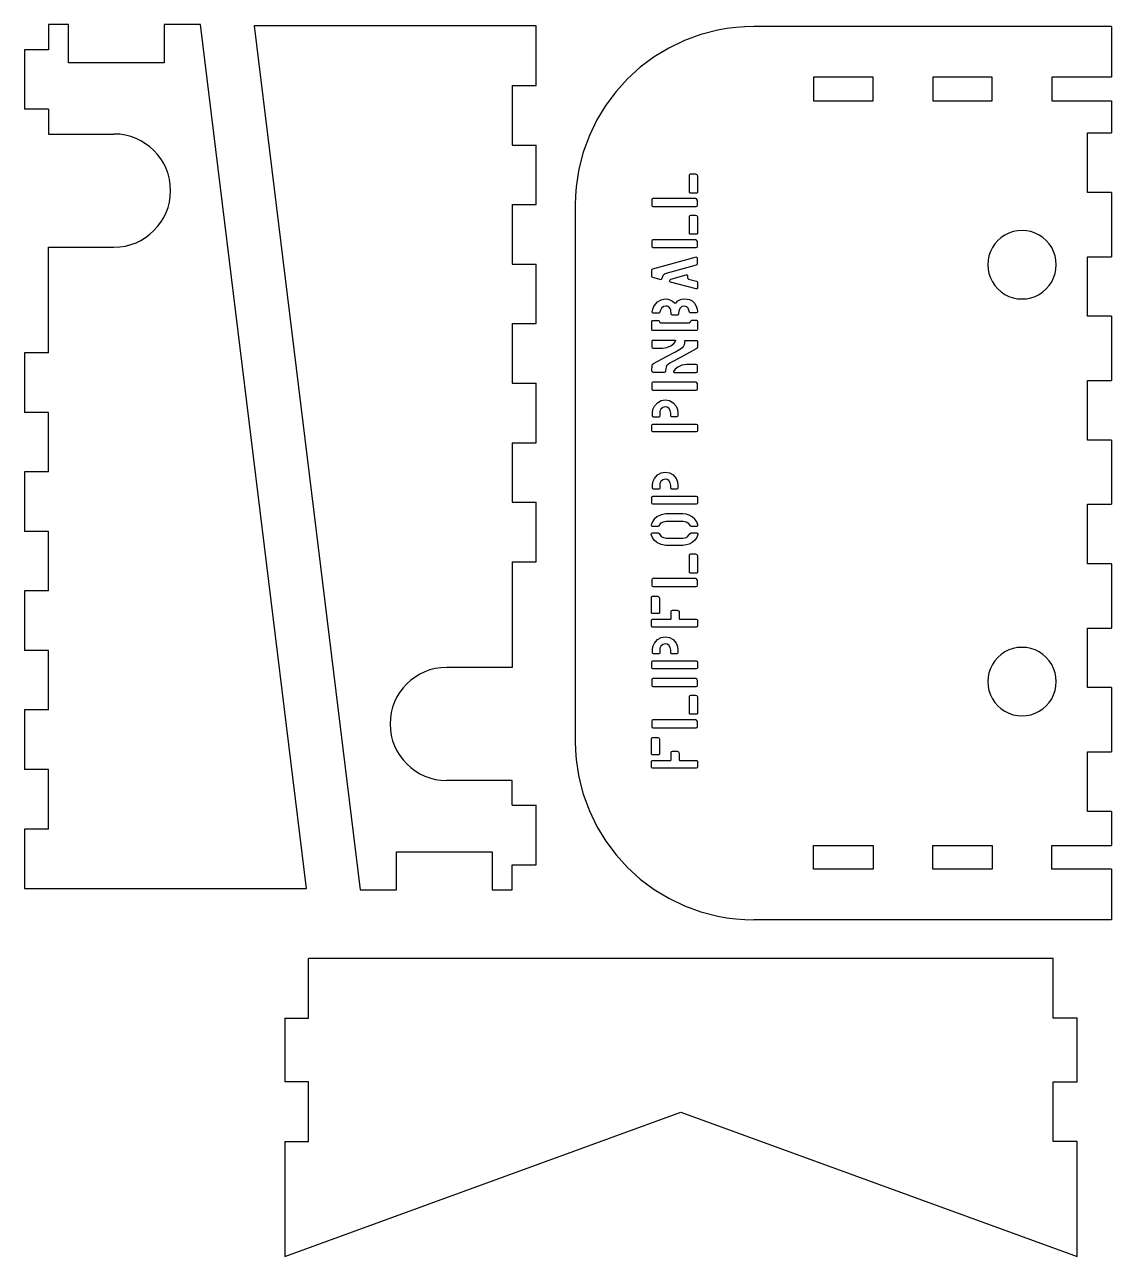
# Model space of a CAD drawing. Extents: x -518 to 513, y -233 to 298.
# Drawn here: x -517.9 to -153, y -233 to 180.6 of the extents above; entities that cross this region are included whole.
import ezdxf

# ---------------------------------------------------------------- set-up
doc = ezdxf.new("R2010")
doc.units = 0

msp = doc.modelspace()

# ---------------------------------------------------------------- linework, layer by layer
at = {"layer": 'Clone2D'}
for p, q in [((-440.824382, 180.175228), (-405.200927, -109.947175)), ((-346.180397, 180.175228), (-440.824382, 180.175228)), ((-346.180397, 160.175135), (-346.180397, 180.175228)), ((-354.181387, 160.175135), (-354.181387, 140.193298)), ((-354.181387, 160.175135), (-346.180397, 160.175135)), ((-354.181387, 140.193298), (-346.180397, 140.193298)), ((-346.180397, 120.193204), (-346.180397, 140.193298)), ((-354.181387, 120.193204), (-354.181387, 100.211367)), ((-354.181387, 120.193204), (-346.180397, 120.193204)), ((-354.181387, 100.211367), (-346.180397, 100.211367)), ((-346.180397, 80.211802), (-346.180397, 100.211367)), ((-354.181387, 80.211802), (-354.181387, 60.229965)), ((-354.181387, 80.211802), (-346.180397, 80.211802)), ((-354.181387, 60.229965), (-346.180397, 60.229965)), ((-346.180397, 40.230136), (-346.180397, 60.229965)), ((-354.181387, 40.230136), (-354.181387, 20.248828)), ((-354.181387, 40.230136), (-346.180397, 40.230136)), ((-354.181387, 20.248828), (-346.180397, 20.248828)), ((-346.180397, 0.248999), (-346.180397, 20.248828)), ((-354.181387, 0.248999), (-354.181387, -35.218352)), ((-354.181387, 0.248999), (-346.180397, 0.248999)), ((-383.575455, -36.711039), (-385.236135, -37.511201)), ((-381.830006, -36.072018), (-383.575455, -36.711039)), ((-380.009336, -35.603685), (-381.830006, -36.072018)), ((-378.122994, -35.31559), (-380.009336, -35.603685)), ((-376.180526, -35.217282), (-378.122994, -35.31559)), ((-354.181387, -35.218352), (-376.181464, -35.218352)), ((-389.614089, -40.783038), (-390.840218, -42.132272)), ((-388.265, -39.556749), (-389.614089, -40.783038)), ((-386.802499, -38.462954), (-388.265, -39.556749)), ((-385.236135, -37.511201), (-386.802499, -38.462954)), ((-392.885409, -45.161378), (-393.685375, -46.822153)), ((-391.933841, -43.594902), (-392.885409, -45.161378)), ((-390.840218, -42.132272), (-391.933841, -43.594902)), ((-394.324191, -48.567677), (-394.792309, -50.388402)), ((-393.685375, -46.822153), (-394.324191, -48.567677)), ((-395.080181, -52.274778), (-395.17826, -54.217258)), ((-394.792309, -50.388402), (-395.080181, -52.274778)), ((-395.17826, -54.217258), (-395.080181, -56.159737)), ((-395.080181, -56.159737), (-394.792309, -58.046113)), ((-394.792309, -58.046113), (-394.324191, -59.866838)), ((-394.324191, -59.866838), (-393.685375, -61.612362)), ((-393.685375, -61.612362), (-392.885409, -63.273137)), ((-392.885409, -63.273137), (-391.933841, -64.839614)), ((-391.933841, -64.839614), (-390.840218, -66.302243)), ((-390.840218, -66.302243), (-389.614089, -67.651477)), ((-389.614089, -67.651477), (-388.265, -68.877766)), ((-388.265, -68.877766), (-386.802499, -69.971561)), ((-386.802499, -69.971561), (-385.236135, -70.923314)), ((-385.236135, -70.923314), (-383.575455, -71.723476)), ((-383.575455, -71.723476), (-381.830006, -72.362497)), ((-381.830006, -72.362497), (-380.009336, -72.83083)), ((-380.009336, -72.83083), (-378.122994, -73.118925)), ((-378.122994, -73.118925), (-376.180526, -73.217234)), ((-354.181387, -73.217763), (-376.181464, -73.217763)), ((-354.181387, -81.530961), (-354.181387, -73.217763)), ((-354.181387, -81.530961), (-346.180397, -81.530961)), ((-346.180397, -101.53079), (-346.180397, -81.530961)), ((-393.032755, -109.947175), (-393.032755, -97.130774)), ((-393.032755, -97.130774), (-360.891212, -97.130774)), ((-360.891212, -97.130774), (-360.891212, -109.947175)), ((-354.181387, -109.947175), (-354.181387, -101.53079)), ((-354.181387, -101.53079), (-346.180397, -101.53079)), ((-405.200927, -109.947175), (-393.032755, -109.947175)), ((-360.891212, -109.947175), (-354.181387, -109.947175))]:
    msp.add_line(p, q, dxfattribs=at)
at = {"layer": 'Shape2DView004'}
for p, q in [((-285.091734, 178.781162), (-290.841798, 177.30267)), ((-282.137053, 179.308813), (-285.091734, 178.781162)), ((-279.1343, 179.690375), (-282.137053, 179.308813)), ((-276.087244, 179.922076), (-279.1343, 179.690375)), ((-272.999656, 180.000148), (-276.087244, 179.922076)), ((-152.999882, 180.000074), (-272.999385, 180.000074)), ((-152.999882, 180.000074), (-152.999882, 163.000088)), ((-296.354334, 175.285056), (-301.599183, 172.758481)), ((-290.841798, 177.30267), (-296.354334, 175.285056)), ((-306.546184, 169.753103), (-311.16518, 166.299082)), ((-301.599183, 172.758481), (-306.546184, 169.753103)), ((-311.16518, 166.299082), (-315.426009, 162.426576)), ((-315.426009, 162.426576), (-319.298515, 158.165747)), ((-252.999556, 163.000088), (-252.999556, 155.000156)), ((-232.999727, 163.000088), (-252.999556, 163.000088)), ((-232.999727, 155.000156), (-232.999727, 163.000088)), ((-212.999634, 163.000088), (-212.999634, 155.000156)), ((-192.999805, 163.000088), (-212.999634, 163.000088)), ((-192.999805, 155.000156), (-192.999805, 163.000088)), ((-172.999711, 163.000088), (-172.999711, 155.000156)), ((-152.999882, 163.000088), (-172.999711, 163.000088)), ((-319.298515, 158.165747), (-322.752536, 153.546751)), ((-322.752536, 153.546751), (-325.757914, 148.59975)), ((-252.999556, 155.000156), (-232.999727, 155.000156)), ((-212.999634, 155.000156), (-192.999805, 155.000156)), ((-172.999711, 155.000156), (-152.999882, 155.000156)), ((-152.999882, 155.000156), (-152.999882, 144.269199)), ((-325.757914, 148.59975), (-328.284489, 143.354901)), ((-328.284489, 143.354901), (-330.302103, 137.842365)), ((-160.999814, 124.269105), (-160.999814, 144.269199)), ((-160.999814, 144.269199), (-152.999882, 144.269199)), ((-330.302103, 137.842365), (-331.780595, 132.0923)), ((-332.308246, 129.13762), (-332.689808, 126.134867)), ((-331.780595, 132.0923), (-332.308246, 129.13762)), ((-294.615816, 124.223332), (-294.615816, 130.121152)), ((-294.614629, 130.12121), (-294.507129, 130.382085)), ((-294.507129, 130.382085), (-294.246629, 130.48921)), ((-294.2454, 130.489187), (-292.586465, 130.489187)), ((-292.586631, 130.48921), (-292.167882, 130.31496)), ((-292.167882, 130.31496), (-291.993632, 129.896211)), ((-291.993799, 129.896256), (-291.993799, 124.223332)), ((-332.689808, 126.134867), (-332.921509, 123.087811)), ((-294.471629, 124.059218), (-294.614629, 124.223218)), ((-291.993632, 124.223218), (-292.136632, 124.059218)), ((-152.999882, 124.269105), (-160.999814, 124.269105)), ((-152.999882, 124.269105), (-152.999882, 102.699241)), ((-332.921509, 123.087811), (-332.99958, 120.000223)), ((-332.998872, 120.000323), (-332.998872, -59.999196)), ((-307.352842, 121.806102), (-307.352842, 119.922271)), ((-307.239113, 122.076095), (-307.352613, 121.806221)), ((-306.984613, 122.19522), (-307.239113, 122.076095)), ((-292.567944, 122.195304), (-306.985072, 122.195304)), ((-292.136674, 124.059291), (-294.472942, 124.059291)), ((-292.246632, 122.09722), (-292.566631, 122.19522)), ((-291.993632, 121.601221), (-292.246632, 122.09722)), ((-291.993799, 119.922271), (-291.993799, 121.601315)), ((-307.352613, 119.922223), (-307.238738, 119.661973)), ((-307.238738, 119.661973), (-306.984613, 119.553223)), ((-306.985072, 119.553178), (-292.361569, 119.553178)), ((-294.615816, 110.399135), (-294.615816, 116.297219)), ((-294.614629, 116.297228), (-294.507129, 116.558102)), ((-294.507129, 116.558102), (-294.246629, 116.665227)), ((-294.2454, 116.665254), (-292.586465, 116.665254)), ((-292.586631, 116.665227), (-292.167882, 116.490977)), ((-292.361632, 119.553223), (-292.100757, 119.661223)), ((-292.167882, 116.490977), (-291.993632, 116.072228)), ((-292.100757, 119.661223), (-291.993632, 119.922223)), ((-291.993799, 116.072324), (-291.993799, 110.399135)), ((-307.352842, 107.982169), (-307.352842, 106.098338)), ((-307.239113, 108.252113), (-307.352613, 107.982238)), ((-306.984613, 108.371238), (-307.239113, 108.252113)), ((-292.567944, 108.371106), (-306.985072, 108.371106)), ((-294.471629, 110.235235), (-294.614629, 110.399235)), ((-292.136674, 110.235358), (-294.472942, 110.235358)), ((-292.246632, 108.273238), (-292.566631, 108.371238)), ((-291.993632, 107.777238), (-292.246632, 108.273238)), ((-291.993632, 110.399235), (-292.136632, 110.235235)), ((-291.993799, 106.098338), (-291.993799, 107.777118)), ((-191.149275, 108.114508), (-192.132717, 106.988901)), ((-190.018398, 109.110303), (-191.149275, 108.114508)), ((-188.749762, 109.959528), (-190.018398, 109.110303)), ((-187.379994, 110.633587), (-188.749762, 109.959528)), ((-185.952172, 111.115057), (-187.379994, 110.633587)), ((-184.485646, 111.40394), (-185.952172, 111.115057)), ((-182.999769, 111.500234), (-184.485646, 111.40394)), ((-181.513893, 111.40394), (-182.999769, 111.500234)), ((-180.047367, 111.115057), (-181.513893, 111.40394)), ((-178.619545, 110.633587), (-180.047367, 111.115057)), ((-177.249777, 109.959528), (-178.619545, 110.633587)), ((-175.98114, 109.110303), (-177.249777, 109.959528)), ((-174.850263, 108.114508), (-175.98114, 109.110303)), ((-173.866821, 106.988901), (-174.850263, 108.114508)), ((-307.352613, 106.098241), (-307.238738, 105.837991)), ((-307.238738, 105.837991), (-306.984613, 105.729241)), ((-306.985072, 105.729245), (-292.361569, 105.729245)), ((-292.361632, 105.729241), (-292.100757, 105.837241)), ((-292.100757, 105.837241), (-291.993632, 106.098241)), ((-193.618594, 104.415287), (-194.101677, 103.000797)), ((-192.959049, 105.750241), (-193.618594, 104.415287)), ((-192.132717, 106.988901), (-192.959049, 105.750241)), ((-173.04049, 105.750241), (-173.866821, 106.988901)), ((-172.380945, 104.415287), (-173.04049, 105.750241)), ((-171.897861, 103.000797), (-172.380945, 104.415287)), ((-292.464757, 102.511122), (-307.10678, 98.558252)), ((-302.86816, 97.001446), (-292.258382, 99.930115)), ((-292.138007, 102.45237), (-292.464632, 102.511245)), ((-292.259632, 99.930148), (-292.065132, 100.058148)), ((-291.993632, 102.163245), (-292.138007, 102.45237)), ((-292.065132, 100.058148), (-291.993632, 100.278248)), ((-291.993799, 100.278306), (-291.993799, 102.163195)), ((-194.398623, 101.523532), (-194.499755, 100.000248)), ((-194.499755, 100.000248), (-194.398623, 98.476965)), ((-194.101677, 103.000797), (-194.398623, 101.523532)), ((-171.600916, 101.523532), (-171.897861, 103.000797)), ((-171.499784, 100.000248), (-171.600916, 101.523532)), ((-171.600916, 98.476965), (-171.499784, 100.000248)), ((-171.499784, 100.000248), (-171.499784, 100.000248)), ((-160.999814, 82.699412), (-160.999814, 102.699241)), ((-160.999814, 102.699241), (-152.999882, 102.699241)), ((-307.374009, 98.210061), (-307.374009, 96.141551)), ((-307.301738, 98.430013), (-307.373613, 98.210151)), ((-307.373613, 96.141453), (-307.302488, 95.904353)), ((-307.302488, 95.904353), (-307.107613, 95.772853)), ((-307.107613, 98.55815), (-307.301738, 98.430013)), ((-307.10678, 95.772722), (-304.323367, 95.076869)), ((-304.062617, 95.101642), (-303.892617, 95.281454)), ((-303.892096, 95.281392), (-303.381451, 96.550861)), ((-303.380618, 96.550853), (-303.171493, 96.83634)), ((-303.171493, 96.83634), (-302.868618, 97.001452)), ((-301.126621, 94.974154), (-300.881621, 95.199454)), ((-300.881142, 95.199371), (-295.822315, 96.632882)), ((-295.822627, 96.632852), (-295.537628, 96.609853)), ((-295.537628, 96.609853), (-295.352628, 96.284853)), ((-295.351357, 96.284955), (-295.332836, 95.670064)), ((-295.331628, 95.670154), (-295.234503, 95.374279)), ((-295.234503, 95.374279), (-294.983628, 95.199454)), ((-294.983587, 95.199371), (-292.258382, 94.462243)), ((-194.398623, 98.476965), (-194.101677, 96.999699)), ((-194.101677, 96.999699), (-193.618594, 95.58521)), ((-193.618594, 95.58521), (-192.959049, 94.250255)), ((-173.04049, 94.250255), (-172.380945, 95.58521)), ((-172.380945, 95.58521), (-171.897861, 96.999699)), ((-171.897861, 96.999699), (-171.600916, 98.476965)), ((-304.322617, 95.076854), (-304.062617, 95.101642)), ((-301.251558, 94.666765), (-301.127204, 94.974211)), ((-301.227371, 94.36798), (-301.250621, 94.666855)), ((-301.004621, 94.175456), (-301.227371, 94.36798)), ((-292.464757, 91.8815), (-301.005496, 94.175435)), ((-292.138007, 91.940221), (-292.464632, 91.881459)), ((-292.259632, 94.462155), (-292.065132, 94.334018)), ((-291.993632, 92.229458), (-292.138007, 91.940221)), ((-292.065132, 94.334018), (-291.993632, 94.114156)), ((-291.993799, 94.114051), (-291.993799, 92.229427)), ((-192.959049, 94.250255), (-192.132717, 93.011595)), ((-192.132717, 93.011595), (-191.149275, 91.885988)), ((-191.149275, 91.885988), (-190.018398, 90.890193)), ((-175.98114, 90.890193), (-174.850263, 91.885988)), ((-174.850263, 91.885988), (-173.866821, 93.011595)), ((-173.866821, 93.011595), (-173.04049, 94.250255)), ((-306.116599, 86.78719), (-305.448615, 87.488764)), ((-305.448615, 87.488764), (-304.211492, 88.252601)), ((-304.211492, 88.252601), (-302.790618, 88.538163)), ((-302.790618, 88.538163), (-301.981369, 88.465338)), ((-301.981369, 88.465338), (-301.20662, 88.240863)), ((-301.20662, 88.240863), (-300.396746, 87.799276)), ((-300.396746, 87.799276), (-299.722623, 87.206864)), ((-299.722623, 87.206864), (-299.419248, 87.079464)), ((-299.419248, 87.079464), (-299.128623, 87.227464)), ((-299.128623, 87.227464), (-298.541624, 87.822664)), ((-298.541624, 87.822664), (-297.914, 88.197513)), ((-297.914, 88.197513), (-297.210625, 88.432563)), ((-297.210625, 88.432563), (-296.220627, 88.538163)), ((-296.220627, 88.538163), (-294.682629, 88.300863)), ((-294.682629, 88.300863), (-293.74913, 87.820214)), ((-293.74913, 87.820214), (-292.998631, 87.087864)), ((-292.998631, 87.087864), (-292.440757, 86.111191)), ((-190.018398, 90.890193), (-188.749762, 90.040969)), ((-188.749762, 90.040969), (-187.379994, 89.36691)), ((-187.379994, 89.36691), (-185.952172, 88.885439)), ((-185.952172, 88.885439), (-184.485646, 88.596557)), ((-184.485646, 88.596557), (-182.999769, 88.500263)), ((-182.999769, 88.500263), (-181.513893, 88.596557)), ((-181.513893, 88.596557), (-180.047367, 88.885439)), ((-180.047367, 88.885439), (-178.619545, 89.36691)), ((-178.619545, 89.36691), (-177.249777, 90.040969)), ((-177.249777, 90.040969), (-175.98114, 90.890193)), ((-307.168613, 84.114868), (-306.996191, 85.069229)), ((-307.076488, 83.825794), (-307.168613, 84.114868)), ((-306.800614, 83.704869), (-307.076488, 83.825794)), ((-306.996191, 85.069229), (-306.638989, 85.970341)), ((-304.998053, 83.704827), (-306.799863, 83.704827)), ((-306.638989, 85.970341), (-306.116599, 86.78719)), ((-304.759741, 83.789931), (-304.998616, 83.704869)), ((-304.629616, 84.012168), (-304.759741, 83.789931)), ((-304.441866, 84.72628), (-304.629616, 84.012168)), ((-304.084617, 85.391866), (-304.441866, 84.72628)), ((-303.412618, 85.954566), (-304.084617, 85.391866)), ((-302.626619, 86.121466), (-303.412618, 85.954566)), ((-302.077494, 86.055203), (-302.626619, 86.121466)), ((-301.58162, 85.827166), (-302.077494, 86.055203)), ((-301.117621, 85.288267), (-301.58162, 85.827166)), ((-300.915621, 84.768167), (-301.117621, 85.288267)), ((-300.766621, 83.479469), (-300.915621, 84.768167)), ((-300.659496, 83.218557), (-300.766621, 83.479469)), ((-300.398621, 83.110869), (-300.659496, 83.218557)), ((-298.719499, 83.110838), (-300.399601, 83.110838)), ((-298.458124, 83.218594), (-298.718624, 83.110869)), ((-298.350624, 83.479469), (-298.458124, 83.218594)), ((-298.243874, 84.382643), (-298.350624, 83.479469)), ((-297.922625, 85.245467), (-298.243874, 84.382643)), ((-297.267625, 85.913966), (-297.922625, 85.245467)), ((-296.404627, 86.121466), (-297.267625, 85.913966)), ((-295.560628, 85.907966), (-296.404627, 86.121466)), ((-295.082628, 85.404566), (-295.560628, 85.907966)), ((-294.643629, 84.094168), (-295.082628, 85.404566)), ((-294.512379, 83.888831), (-294.643629, 84.094168)), ((-294.274629, 83.807469), (-294.512379, 83.888831)), ((-292.369507, 83.807485), (-294.274504, 83.807485)), ((-292.440757, 86.111191), (-292.114632, 85.036567)), ((-292.093882, 83.928131), (-292.370632, 83.807469)), ((-292.114632, 85.036567), (-292.001632, 84.216868)), ((-292.001632, 84.216868), (-292.093882, 83.928131)), ((-307.353613, 80.899472), (-307.246363, 81.170209)), ((-307.352842, 78.236955), (-307.352842, 80.899454)), ((-307.246363, 81.170209), (-306.984613, 81.288172)), ((-306.985072, 81.288126), (-305.101241, 81.288126)), ((-305.100616, 81.288172), (-304.868866, 81.202584)), ((-304.868866, 81.202584), (-304.731616, 80.980872)), ((-304.730824, 80.980945), (-304.712304, 80.817433)), ((-304.711616, 80.817472), (-304.581616, 80.595085)), ((-304.581616, 80.595085), (-304.343616, 80.510173)), ((-304.344533, 80.510252), (-294.745462, 80.510252)), ((-294.746629, 80.510173), (-294.418629, 80.735472)), ((-294.417379, 80.735412), (-294.21365, 81.144987)), ((-294.213629, 81.144872), (-293.88663, 81.370172)), ((-293.885567, 81.370147), (-292.350986, 81.370147)), ((-292.350632, 81.370172), (-292.088882, 81.262472)), ((-292.088882, 81.262472), (-291.981632, 81.001472)), ((-291.98057, 81.001583), (-291.98057, 78.236955)), ((-152.999882, 82.699412), (-160.999814, 82.699412)), ((-152.999882, 82.699412), (-152.999882, 61.129283)), ((-307.245613, 77.975914), (-307.353613, 78.236876)), ((-307.235113, 74.49613), (-307.352613, 74.234881)), ((-306.984613, 77.868176), (-307.245613, 77.975914)), ((-306.964613, 74.60348), (-307.235113, 74.49613)), ((-292.350986, 77.868126), (-306.985072, 77.868126)), ((-299.510602, 74.603436), (-306.963905, 74.603436)), ((-299.468269, 74.603436), (-299.510602, 74.603436)), ((-299.299748, 74.506418), (-299.468623, 74.60348)), ((-299.284623, 74.316881), (-299.299748, 74.506418)), ((-296.252627, 74.296181), (-296.167377, 74.511968)), ((-296.167377, 74.511968), (-295.945627, 74.60348)), ((-295.946669, 74.603436), (-292.300715, 74.603436)), ((-292.088882, 77.975876), (-292.350632, 77.868176)), ((-292.300632, 74.60348), (-292.085632, 74.511293)), ((-291.981632, 78.236876), (-292.088882, 77.975876)), ((-292.085632, 74.511293), (-291.993632, 74.296181)), ((-307.352842, 74.234872), (-307.352842, 72.330139)), ((-307.352613, 72.330183), (-307.235113, 72.068921)), ((-307.235113, 72.068921), (-306.964613, 71.961484)), ((-306.963905, 71.961575), (-303.685722, 71.961575)), ((-303.686617, 71.961484), (-302.233619, 72.149983)), ((-302.414619, 69.167787), (-299.383623, 70.792985)), ((-302.233619, 72.149983), (-300.885621, 72.712283)), ((-300.885621, 72.712283), (-299.971122, 73.407969)), ((-299.971122, 73.407969), (-299.284623, 74.316881)), ((-299.383623, 70.792985), (-297.686625, 71.715484)), ((-297.686625, 71.715484), (-296.661626, 72.575283)), ((-292.402632, 71.736184), (-296.692626, 69.428487)), ((-296.661626, 72.575283), (-296.345627, 73.171582)), ((-296.345627, 73.171582), (-296.252627, 73.804881)), ((-296.253585, 73.804925), (-296.253585, 74.296256)), ((-292.105132, 72.014296), (-292.402632, 71.736184)), ((-291.993632, 72.412183), (-292.105132, 72.014296)), ((-291.993799, 74.296256), (-291.993799, 72.41216)), ((-307.291988, 64.363545), (-307.167634, 66.206895)), ((-307.168613, 66.206891), (-307.036488, 66.58284)), ((-307.036488, 66.58284), (-306.738614, 66.86219)), ((-306.738614, 66.86219), (-302.414619, 69.167787)), ((-301.86787, 66.543678), (-302.320619, 66.036091)), ((-301.29062, 66.94349), (-301.86787, 66.543678)), ((-300.499621, 67.377689), (-301.29062, 66.94349)), ((-299.622623, 67.851789), (-300.499621, 67.377689)), ((-296.692626, 69.428487), (-299.622623, 67.851789)), ((-297.185876, 66.260791), (-298.588624, 65.632292)), ((-295.658628, 66.472891), (-297.185876, 66.260791)), ((-292.361569, 66.472801), (-295.658273, 66.472801)), ((-292.100757, 66.365153), (-292.361632, 66.472891)), ((-291.993632, 66.104191), (-292.100757, 66.365153)), ((-307.167988, 63.989381), (-307.291613, 64.363493)), ((-306.800614, 63.830894), (-307.167988, 63.989381)), ((-303.196243, 63.83094), (-306.799863, 63.83094)), ((-302.847743, 63.966831), (-303.195618, 63.830894)), ((-302.683619, 64.302193), (-302.847743, 63.966831)), ((-302.601619, 65.141492), (-302.683619, 64.302193)), ((-302.320619, 66.036091), (-302.601619, 65.141492)), ((-299.415998, 64.965605), (-300.041622, 64.117493)), ((-300.041622, 64.117493), (-300.026497, 63.920981)), ((-300.026497, 63.920981), (-299.857622, 63.830894)), ((-299.857206, 63.83094), (-299.817518, 63.83094)), ((-299.817518, 63.83094), (-292.361569, 63.83094)), ((-298.588624, 65.632292), (-299.415998, 64.965605)), ((-292.361632, 63.830894), (-292.100757, 63.938619)), ((-292.100757, 63.938619), (-291.993632, 64.199493)), ((-291.993799, 64.199504), (-291.993799, 66.104237)), ((-307.352842, 60.173609), (-307.352842, 58.268876)), ((-307.238738, 60.433636), (-307.352613, 60.173498)), ((-307.352613, 58.268901), (-307.238738, 58.008764)), ((-306.984613, 60.542198), (-307.238738, 60.433636)), ((-307.238738, 58.008764), (-306.984613, 57.900201)), ((-292.567944, 60.542173), (-306.985072, 60.542173)), ((-292.159382, 60.372211), (-292.566631, 60.542198)), ((-292.361632, 57.900201), (-292.100757, 58.007939)), ((-291.993632, 59.968899), (-292.159382, 60.372211)), ((-292.100757, 58.007939), (-291.993632, 58.268901)), ((-291.993799, 58.268876), (-291.993799, 59.968822)), ((-160.999814, 41.129454), (-160.999814, 61.129283)), ((-160.999814, 61.129283), (-152.999882, 61.129283)), ((-306.985072, 57.900312), (-292.361569, 57.900312)), ((-305.451615, 53.671606), (-304.210992, 54.385231)), ((-304.210992, 54.385231), (-302.801619, 54.635505)), ((-302.801619, 54.635505), (-301.392245, 54.385231)), ((-301.392245, 54.385231), (-300.151622, 53.671606)), ((-307.081613, 50.170911), (-306.916238, 51.39886)), ((-307.080321, 49.228868), (-307.080321, 50.170784)), ((-306.916238, 51.39886), (-306.427614, 52.536508)), ((-306.427614, 52.536508), (-305.451615, 53.671606)), ((-304.563491, 50.84976), (-304.665616, 50.170911)), ((-304.664679, 50.170784), (-304.664679, 49.105573)), ((-304.262617, 51.462909), (-304.563491, 50.84976)), ((-303.569618, 52.072109), (-304.262617, 51.462909)), ((-302.801619, 52.259508), (-303.569618, 52.072109)), ((-302.153869, 52.132483), (-302.801619, 52.259508)), ((-301.59762, 51.777309), (-302.153869, 52.132483)), ((-301.091871, 51.047872), (-301.59762, 51.777309)), ((-300.917621, 50.170911), (-301.091871, 51.047872)), ((-300.918183, 49.166956), (-300.918183, 50.170784)), ((-300.151622, 53.671606), (-299.175623, 52.536508)), ((-299.175623, 52.536508), (-298.686999, 51.39886)), ((-298.686999, 51.39886), (-298.521624, 50.170911)), ((-298.521061, 50.170784), (-298.521061, 49.290252)), ((-307.352842, 44.252327), (-307.352842, 46.136158)), ((-307.352613, 46.136216), (-307.238738, 46.396353)), ((-307.238738, 46.396353), (-306.984613, 46.504916)), ((-306.973988, 48.967725), (-307.081613, 49.228912)), ((-306.985072, 46.504986), (-292.361569, 46.504986)), ((-306.712614, 48.860213), (-306.973988, 48.967725)), ((-304.931908, 48.860304), (-306.712551, 48.860304)), ((-304.744991, 48.92905), (-304.931616, 48.860213)), ((-304.665616, 49.105512), (-304.744991, 48.92905)), ((-300.848246, 48.990587), (-300.917621, 49.166912)), ((-300.671621, 48.921513), (-300.848246, 48.990587)), ((-298.888832, 48.921423), (-300.672121, 48.921423)), ((-298.628749, 49.029325), (-298.889623, 48.921513)), ((-298.521624, 49.290212), (-298.628749, 49.029325)), ((-292.361632, 46.504916), (-292.100757, 46.397178)), ((-292.100757, 46.397178), (-291.993632, 46.136216)), ((-291.993799, 46.136158), (-291.993799, 44.252327)), ((-307.239113, 43.982081), (-307.352613, 44.252219)), ((-306.984613, 43.862919), (-307.239113, 43.982081)), ((-292.361569, 43.862861), (-306.985072, 43.862861)), ((-292.100757, 43.981219), (-292.361632, 43.862919)), ((-291.993632, 44.252219), (-292.100757, 43.981219)), ((-152.999882, 41.129454), (-160.999814, 41.129454)), ((-152.999882, 41.129454), (-152.999882, 19.558266)), ((-306.427614, 28.259138), (-305.451615, 29.394337)), ((-305.451615, 29.394337), (-304.210992, 30.107961)), ((-304.210992, 30.107961), (-302.801619, 30.358236)), ((-302.801619, 30.358236), (-301.392245, 30.107961)), ((-301.392245, 30.107961), (-300.151622, 29.394337)), ((-300.151622, 29.394337), (-299.175623, 28.259138)), ((-307.081613, 25.893542), (-306.916238, 27.121527)), ((-306.973988, 24.690406), (-307.081613, 24.951543)), ((-307.080321, 24.950468), (-307.080321, 25.892383)), ((-306.916238, 27.121527), (-306.427614, 28.259138)), ((-304.665616, 24.828243), (-304.744991, 24.651743)), ((-304.563491, 26.572391), (-304.665616, 25.893542)), ((-304.664679, 25.892383), (-304.664679, 24.82876)), ((-304.262617, 27.18554), (-304.563491, 26.572391)), ((-303.569618, 27.794839), (-304.262617, 27.18554)), ((-302.801619, 27.982239), (-303.569618, 27.794839)), ((-302.153869, 27.855214), (-302.801619, 27.982239)), ((-301.59762, 27.50004), (-302.153869, 27.855214)), ((-301.091871, 26.770553), (-301.59762, 27.50004)), ((-300.917621, 25.893542), (-301.091871, 26.770553)), ((-300.918183, 24.889614), (-300.918183, 25.892383)), ((-300.848246, 24.713268), (-300.917621, 24.889543)), ((-299.175623, 28.259138), (-298.686999, 27.121527)), ((-298.686999, 27.121527), (-298.521624, 25.893542)), ((-298.521624, 25.012943), (-298.628749, 24.751981)), ((-298.521061, 25.892383), (-298.521061, 25.013968)), ((-307.352842, 19.973662), (-307.352842, 21.860138)), ((-307.352613, 21.858947), (-307.238738, 22.119034)), ((-307.238738, 22.119034), (-306.984613, 22.227546)), ((-306.985072, 22.227909), (-292.361569, 22.227909)), ((-306.712614, 24.582943), (-306.973988, 24.690406)), ((-304.931908, 24.582697), (-306.712551, 24.582697)), ((-304.744991, 24.651743), (-304.931616, 24.582943)), ((-300.671621, 24.644243), (-300.848246, 24.713268)), ((-298.888832, 24.643551), (-300.672121, 24.643551)), ((-298.628749, 24.751981), (-298.889623, 24.644243)), ((-292.361632, 22.227546), (-292.100757, 22.119821)), ((-292.100757, 22.119821), (-291.993632, 21.858947)), ((-291.993799, 21.860138), (-291.993799, 19.973662)), ((-307.239113, 19.704799), (-307.352613, 19.974949)), ((-306.984613, 19.585549), (-307.239113, 19.704799)), ((-292.361569, 19.584724), (-306.985072, 19.584724)), ((-292.100757, 19.703899), (-292.361632, 19.585549)), ((-291.993632, 19.974949), (-292.100757, 19.703899)), ((-160.999814, -0.441563), (-160.999814, 19.558266)), ((-160.999814, 19.558266), (-152.999882, 19.558266)), ((-307.114738, 13.650194), (-307.510613, 12.622258)), ((-307.510613, 12.622258), (-307.440863, 12.295709)), ((-306.500614, 14.561056), (-307.114738, 13.650194)), ((-305.619615, 15.341155), (-306.500614, 14.561056)), ((-304.174992, 16.027292), (-305.619615, 15.341155)), ((-304.888616, 12.356259), (-304.130617, 13.295357)), ((-302.615619, 16.308954), (-304.174992, 16.027292)), ((-304.130617, 13.295357), (-303.365618, 13.712769)), ((-303.365618, 13.712769), (-302.492619, 13.850957)), ((-302.569619, 16.308954), (-302.615619, 16.308954)), ((-302.503619, 16.308954), (-302.569619, 16.308954)), ((-302.367619, 16.308954), (-302.503619, 16.308954)), ((-302.492452, 13.851211), (-296.85948, 13.851211)), ((-302.085619, 16.308954), (-302.367619, 16.308954)), ((-301.54262, 16.308954), (-302.085619, 16.308954)), ((-300.113622, 16.308954), (-301.54262, 16.308954)), ((-298.461624, 16.308954), (-300.113622, 16.308954)), ((-297.585625, 16.308954), (-298.461624, 16.308954)), ((-297.192626, 16.308954), (-297.585625, 16.308954)), ((-297.007626, 16.308954), (-297.192626, 16.308954)), ((-296.860626, 16.308954), (-297.007626, 16.308954)), ((-295.815627, 16.183454), (-296.860626, 16.308954)), ((-296.860626, 13.850957), (-296.819626, 13.850957)), ((-296.819626, 13.850957), (-295.745627, 13.634457)), ((-294.744129, 15.873554), (-295.815627, 16.183454)), ((-295.745627, 13.634457), (-295.163628, 13.272558)), ((-295.163628, 13.272558), (-294.444629, 12.356259)), ((-293.75063, 15.360855), (-294.744129, 15.873554)), ((-292.838631, 14.565556), (-293.75063, 15.360855)), ((-292.220382, 13.653119), (-292.838631, 14.565556)), ((-291.822632, 12.622258), (-292.220382, 13.653119)), ((-291.891507, 12.295671), (-291.822632, 12.622258)), ((-307.510613, 9.448272), (-307.440863, 9.774852)), ((-307.114738, 8.420369), (-307.510613, 9.448272)), ((-307.440863, 12.295709), (-307.141613, 12.151559)), ((-307.440863, 9.774852), (-307.141613, 9.918942)), ((-307.141176, 12.152588), (-305.217657, 12.152588)), ((-307.141176, 9.919508), (-305.217657, 9.919508)), ((-306.500614, 7.509525), (-307.114738, 8.420369)), ((-305.216615, 12.151559), (-304.888616, 12.356259)), ((-305.216615, 9.918942), (-304.888616, 9.714272)), ((-304.888616, 9.714272), (-304.130617, 8.774843)), ((-304.130617, 8.774843), (-303.365618, 8.357214)), ((-303.365618, 8.357214), (-302.492619, 8.218944)), ((-296.819626, 8.218944), (-295.745627, 8.435564)), ((-295.745627, 8.435564), (-295.163628, 8.797603)), ((-295.163628, 8.797603), (-294.444629, 9.714272)), ((-294.444629, 12.356259), (-294.095629, 12.151559)), ((-294.444629, 9.714272), (-294.095629, 9.918942)), ((-294.094588, 12.152588), (-292.18959, 12.152588)), ((-294.094588, 9.919508), (-292.18959, 9.919508)), ((-292.232882, 8.386925), (-292.875631, 7.451495)), ((-291.822632, 9.448272), (-292.232882, 8.386925)), ((-292.190632, 12.151559), (-291.891507, 12.295671)), ((-292.190632, 9.918942), (-291.891507, 9.774844)), ((-291.891507, 9.774844), (-291.822632, 9.448272)), ((-305.619615, 6.729436), (-306.500614, 7.509525)), ((-304.174992, 6.043269), (-305.619615, 6.729436)), ((-302.615619, 5.761607), (-304.174992, 6.043269)), ((-302.569619, 5.761607), (-302.615619, 5.761607)), ((-302.503619, 5.761607), (-302.569619, 5.761607)), ((-302.367619, 5.761607), (-302.503619, 5.761607)), ((-302.492452, 8.218239), (-296.85948, 8.218239)), ((-302.085619, 5.761607), (-302.367619, 5.761607)), ((-301.54262, 5.761607), (-302.085619, 5.761607)), ((-300.113622, 5.761607), (-301.54262, 5.761607)), ((-298.461624, 5.761607), (-300.113622, 5.761607)), ((-297.585625, 5.761607), (-298.461624, 5.761607)), ((-297.192626, 5.761607), (-297.585625, 5.761607)), ((-297.007626, 5.761607), (-297.192626, 5.761607)), ((-296.860626, 5.761607), (-297.007626, 5.761607)), ((-296.860626, 8.218944), (-296.819626, 8.218944)), ((-295.756627, 5.887267), (-296.860626, 5.761607)), ((-294.722129, 6.190404), (-295.756627, 5.887267)), ((-293.76263, 6.686756), (-294.722129, 6.190404)), ((-292.875631, 7.451495), (-293.76263, 6.686756)), ((-294.615816, -3.394309), (-294.615816, 2.505892)), ((-294.614629, 2.504951), (-294.507129, 2.766092)), ((-294.507129, 2.766092), (-294.246629, 2.873611)), ((-294.2454, 2.873662), (-292.586465, 2.873662)), ((-292.586631, 2.873611), (-292.167882, 2.699312)), ((-292.167882, 2.699312), (-291.993632, 2.280281)), ((-291.993799, 2.280996), (-291.993799, -3.394309)), ((-294.471629, -3.557041), (-294.614629, -3.393041)), ((-292.136674, -3.558351), (-294.472942, -3.558351)), ((-291.993632, -3.393041), (-292.136632, -3.557041)), ((-152.999882, -0.441563), (-160.999814, -0.441563)), ((-152.999882, -0.441563), (-152.999882, -22.010369)), ((-307.352842, -5.809952), (-307.352842, -7.693783)), ((-307.239113, -5.539575), (-307.352613, -5.809708)), ((-307.352613, -7.693706), (-307.238738, -7.953813)), ((-306.984613, -5.420379), (-307.239113, -5.539575)), ((-307.238738, -7.953813), (-306.984613, -8.062376)), ((-292.567944, -5.421015), (-306.985072, -5.421015)), ((-306.985072, -8.061553), (-292.361569, -8.061553)), ((-292.246632, -5.518279), (-292.566631, -5.420379)), ((-292.361632, -8.062376), (-292.100757, -7.954631)), ((-291.993632, -6.014378), (-292.246632, -5.518279)), ((-292.100757, -7.954631), (-291.993632, -7.693706)), ((-291.993799, -7.693783), (-291.993799, -6.013681)), ((-307.392613, -11.719711), (-307.277113, -11.466249)), ((-307.392529, -16.983292), (-307.392529, -11.720736)), ((-307.277113, -11.466249), (-307.023613, -11.351011)), ((-307.024759, -11.35032), (-305.32349, -11.35032)), ((-305.324615, -11.351011), (-304.920241, -11.527899)), ((-304.920241, -11.527899), (-304.750616, -11.945011)), ((-304.749345, -11.945632), (-304.749345, -16.983292)), ((-300.783246, -18.867123), (-300.783246, -16.369459)), ((-300.782621, -16.369005), (-300.675121, -16.107906)), ((-300.675121, -16.107906), (-300.414622, -16.000406)), ((-300.415476, -16.001689), (-298.753894, -16.001689)), ((-298.754624, -16.000406), (-298.317624, -16.176905)), ((-298.317624, -16.176905), (-298.140624, -16.614405)), ((-307.228613, -17.126404), (-307.392613, -16.983004)), ((-307.392613, -19.399701), (-307.278238, -19.139564)), ((-307.392529, -21.303932), (-307.392529, -19.398935)), ((-307.278238, -19.139564), (-307.023613, -19.031002)), ((-304.894866, -17.126167), (-307.228488, -17.126167)), ((-307.024759, -19.031164), (-300.928767, -19.031164)), ((-304.750616, -16.983004), (-304.894616, -17.126404)), ((-300.927621, -19.031002), (-300.782621, -18.867002)), ((-298.140624, -18.867002), (-297.976624, -19.031002)), ((-298.140062, -16.615522), (-298.140062, -18.867123)), ((-297.97602, -19.031164), (-292.366861, -19.031164)), ((-292.365632, -19.031002), (-292.104632, -19.138739)), ((-292.104632, -19.138739), (-291.996632, -19.399701)), ((-291.996445, -19.398935), (-291.996445, -21.303932)), ((-307.278238, -21.564449), (-307.392613, -21.304399)), ((-307.023613, -21.672999), (-307.278238, -21.564449)), ((-292.366861, -21.671703), (-307.024759, -21.671703)), ((-292.104632, -21.565311), (-292.365632, -21.672999)), ((-291.996632, -21.304399), (-292.104632, -21.565311)), ((-160.999814, -42.010198), (-160.999814, -22.010369)), ((-160.999814, -22.010369), (-152.999882, -22.010369)), ((-307.081613, -29.402389), (-306.916238, -28.174403)), ((-306.916238, -28.174403), (-306.427614, -27.036792)), ((-306.427614, -27.036792), (-305.451615, -25.901593)), ((-305.451615, -25.901593), (-304.210992, -25.187969)), ((-304.563491, -28.72354), (-304.665616, -29.402389)), ((-304.262617, -28.11039), (-304.563491, -28.72354)), ((-303.569618, -27.501091), (-304.262617, -28.11039)), ((-304.210992, -25.187969), (-302.801619, -24.937694)), ((-302.801619, -27.313691), (-303.569618, -27.501091)), ((-302.801619, -24.937694), (-301.392245, -25.187969)), ((-302.153869, -27.440716), (-302.801619, -27.313691)), ((-301.59762, -27.795891), (-302.153869, -27.440716)), ((-301.091871, -28.525377), (-301.59762, -27.795891)), ((-301.392245, -25.187969), (-300.151622, -25.901593)), ((-300.917621, -29.402389), (-301.091871, -28.525377)), ((-300.151622, -25.901593), (-299.175623, -27.036792)), ((-299.175623, -27.036792), (-298.686999, -28.174403)), ((-298.686999, -28.174403), (-298.521624, -29.402389)), ((-185.952172, -28.884766), (-187.379994, -29.366237)), ((-184.485646, -28.595884), (-185.952172, -28.884766)), ((-182.999769, -28.49959), (-184.485646, -28.595884)), ((-181.513893, -28.595884), (-182.999769, -28.49959)), ((-180.047367, -28.884766), (-181.513893, -28.595884)), ((-178.619545, -29.366237), (-180.047367, -28.884766)), ((-307.238738, -33.176897), (-306.984613, -33.068384)), ((-306.973988, -30.605525), (-307.081613, -30.344388)), ((-307.080321, -30.344733), (-307.080321, -29.402818)), ((-306.985072, -33.067293), (-292.361569, -33.067293)), ((-306.712614, -30.712987), (-306.973988, -30.605525)), ((-304.931908, -30.712504), (-306.712551, -30.712504)), ((-304.744991, -30.644187), (-304.931616, -30.712987)), ((-304.665616, -30.467688), (-304.744991, -30.644187)), ((-304.664679, -29.402818), (-304.664679, -30.466442)), ((-300.918183, -30.405588), (-300.918183, -29.402818)), ((-300.848246, -30.582662), (-300.917621, -30.406388)), ((-300.671621, -30.651687), (-300.848246, -30.582662)), ((-298.888832, -30.65165), (-300.672121, -30.65165)), ((-298.628749, -30.54395), (-298.889623, -30.651687)), ((-298.521624, -30.282988), (-298.628749, -30.54395)), ((-298.521061, -29.402818), (-298.521061, -30.283879)), ((-292.361632, -33.068384), (-292.100757, -33.176109)), ((-192.132717, -33.010923), (-192.959049, -34.249583)), ((-191.149275, -31.885316), (-192.132717, -33.010923)), ((-190.018398, -30.88952), (-191.149275, -31.885316)), ((-188.749762, -30.040296), (-190.018398, -30.88952)), ((-187.379994, -29.366237), (-188.749762, -30.040296)), ((-177.249777, -30.040296), (-178.619545, -29.366237)), ((-175.98114, -30.88952), (-177.249777, -30.040296)), ((-174.850263, -31.885316), (-175.98114, -30.88952)), ((-173.866821, -33.010923), (-174.850263, -31.885316)), ((-173.04049, -34.249583), (-173.866821, -33.010923)), ((-307.352842, -35.32154), (-307.352842, -33.437709)), ((-307.352613, -33.436984), (-307.238738, -33.176897)), ((-307.239113, -35.591131), (-307.352613, -35.320981)), ((-306.984613, -35.710381), (-307.239113, -35.591131)), ((-292.361569, -35.710477), (-306.985072, -35.710477)), ((-292.100757, -35.592031), (-292.361632, -35.710381)), ((-292.100757, -33.176109), (-291.993632, -33.436984)), ((-291.993632, -35.320981), (-292.100757, -35.592031)), ((-291.993799, -33.437709), (-291.993799, -35.32154)), ((-194.101677, -36.999026), (-194.398623, -38.476292)), ((-193.618594, -35.584537), (-194.101677, -36.999026)), ((-192.959049, -34.249583), (-193.618594, -35.584537)), ((-172.380945, -35.584537), (-173.04049, -34.249583)), ((-171.897861, -36.999026), (-172.380945, -35.584537)), ((-171.600916, -38.476292), (-171.897861, -36.999026)), ((-307.352842, -39.367014), (-307.352842, -41.272011)), ((-307.238738, -39.107539), (-307.352613, -39.367676)), ((-307.352613, -41.272374), (-307.238738, -41.532424)), ((-306.984613, -38.998977), (-307.238738, -39.107539)), ((-292.567944, -38.999243), (-306.985072, -38.999243)), ((-292.159382, -39.168976), (-292.566631, -38.998977)), ((-291.993632, -39.572376), (-292.159382, -39.168976)), ((-292.100757, -41.533248), (-291.993632, -41.272374)), ((-291.993799, -41.272011), (-291.993799, -39.573388)), ((-194.398623, -38.476292), (-194.499755, -39.999575)), ((-194.499755, -39.999575), (-194.398623, -41.522859)), ((-171.499784, -39.999575), (-171.600916, -38.476292)), ((-171.600916, -41.522859), (-171.499784, -39.999575)), ((-171.499784, -39.999575), (-171.499784, -39.999575)), ((-307.238738, -41.532424), (-306.984613, -41.640973)), ((-306.985072, -41.639782), (-292.361569, -41.639782)), ((-294.615816, -50.794353), (-294.615816, -44.896798)), ((-294.614629, -44.897669), (-294.507129, -44.63652)), ((-294.507129, -44.63652), (-294.246629, -44.52897)), ((-294.2454, -44.529028), (-292.586465, -44.529028)), ((-292.586631, -44.52897), (-292.167882, -44.703307)), ((-292.361632, -41.640973), (-292.100757, -41.533248)), ((-292.167882, -44.703307), (-291.993632, -45.122369)), ((-291.993799, -45.121694), (-291.993799, -50.794353)), ((-194.398623, -41.522859), (-194.101677, -43.000125)), ((-194.101677, -43.000125), (-193.618594, -44.414614)), ((-193.618594, -44.414614), (-192.959049, -45.749568)), ((-173.04049, -45.749568), (-172.380945, -44.414614)), ((-172.380945, -44.414614), (-171.897861, -43.000125)), ((-171.897861, -43.000125), (-171.600916, -41.522859)), ((-152.999882, -42.010198), (-160.999814, -42.010198)), ((-152.999882, -42.010198), (-152.999882, -63.58165)), ((-192.959049, -45.749568), (-192.132717, -46.988228)), ((-192.132717, -46.988228), (-191.149275, -48.113835)), ((-191.149275, -48.113835), (-190.018398, -49.10963)), ((-190.018398, -49.10963), (-188.749762, -49.958855)), ((-177.249777, -49.958855), (-175.98114, -49.10963)), ((-175.98114, -49.10963), (-174.850263, -48.113835)), ((-174.850263, -48.113835), (-173.866821, -46.988228)), ((-173.866821, -46.988228), (-173.04049, -45.749568)), ((-307.352842, -53.212642), (-307.352842, -55.096473)), ((-307.239113, -52.942172), (-307.352613, -53.212359)), ((-306.984613, -52.822959), (-307.239113, -52.942172)), ((-292.567944, -52.823705), (-306.985072, -52.823705)), ((-294.471629, -50.959662), (-294.614629, -50.795662)), ((-292.136674, -50.958395), (-294.472942, -50.958395)), ((-292.246632, -52.920859), (-292.566631, -52.822959)), ((-291.993632, -53.416958), (-292.246632, -52.920859)), ((-291.993632, -50.795662), (-292.136632, -50.959662)), ((-291.993799, -55.096473), (-291.993799, -53.416371)), ((-188.749762, -49.958855), (-187.379994, -50.632914)), ((-187.379994, -50.632914), (-185.952172, -51.114384)), ((-185.952172, -51.114384), (-184.485646, -51.403267)), ((-184.485646, -51.403267), (-182.999769, -51.499561)), ((-182.999769, -51.499561), (-181.513893, -51.403267)), ((-181.513893, -51.403267), (-180.047367, -51.114384)), ((-180.047367, -51.114384), (-178.619545, -50.632914)), ((-178.619545, -50.632914), (-177.249777, -49.958855)), ((-307.352613, -55.096356), (-307.238738, -55.356406)), ((-307.238738, -55.356406), (-306.984613, -55.464956)), ((-306.985072, -55.464243), (-292.361569, -55.464243)), ((-292.361632, -55.464956), (-292.100757, -55.357231)), ((-292.100757, -55.357231), (-291.993632, -55.096356)), ((-332.99958, -59.99955), (-332.921509, -63.087138)), ((-307.392613, -59.122351), (-307.277113, -58.868852)), ((-307.392529, -64.385982), (-307.392529, -59.123426)), ((-307.277113, -58.868852), (-307.023613, -58.753652)), ((-307.024759, -58.75301), (-305.32349, -58.75301)), ((-305.324615, -58.753652), (-304.920241, -58.930502)), ((-304.920241, -58.930502), (-304.750616, -59.347651)), ((-304.749345, -59.348322), (-304.749345, -64.385982)), ((-332.921509, -63.087138), (-332.689808, -66.134194)), ((-332.689808, -66.134194), (-332.308246, -69.136947)), ((-307.228613, -64.528945), (-307.392613, -64.385645)), ((-304.894866, -64.528857), (-307.228488, -64.528857)), ((-304.750616, -64.385645), (-304.894616, -64.528945)), ((-300.783246, -66.269813), (-300.783246, -63.77215)), ((-300.782621, -63.771645), (-300.675121, -63.510496)), ((-300.675121, -63.510496), (-300.414622, -63.402946)), ((-300.415476, -63.401733), (-298.753894, -63.401733)), ((-298.754624, -63.402946), (-298.317624, -63.579446)), ((-298.317624, -63.579446), (-298.140624, -64.016945)), ((-298.140062, -64.018212), (-298.140062, -66.269813)), ((-160.999814, -83.581479), (-160.999814, -63.58165)), ((-160.999814, -63.58165), (-152.999882, -63.58165)), ((-332.308246, -69.136947), (-331.780595, -72.091628)), ((-307.392613, -66.802342), (-307.278238, -66.542205)), ((-307.278238, -68.967076), (-307.392613, -68.706939)), ((-307.392529, -68.706623), (-307.392529, -66.801625)), ((-307.278238, -66.542205), (-307.023613, -66.433642)), ((-307.023613, -69.075639), (-307.278238, -68.967076)), ((-307.024759, -66.433855), (-300.928767, -66.433855)), ((-292.366861, -69.074393), (-307.024759, -69.074393)), ((-300.927621, -66.433642), (-300.782621, -66.269642)), ((-298.140624, -66.269642), (-297.976624, -66.433642)), ((-297.97602, -66.433855), (-292.366861, -66.433855)), ((-292.365632, -66.433642), (-292.104632, -66.541342)), ((-292.104632, -68.967939), (-292.365632, -69.075639)), ((-292.104632, -66.541342), (-291.996632, -66.802342)), ((-291.996632, -68.706939), (-292.104632, -68.967939)), ((-291.996445, -66.801625), (-291.996445, -68.706623)), ((-331.780595, -72.091628), (-330.302103, -77.841692)), ((-330.302103, -77.841692), (-328.284489, -83.354228)), ((-328.284489, -83.354228), (-325.757914, -88.599077)), ((-152.999882, -83.581479), (-160.999814, -83.581479)), ((-152.999882, -83.581479), (-152.999882, -94.998235)), ((-325.757914, -88.599077), (-322.752536, -93.546078)), ((-322.752536, -93.546078), (-319.298515, -98.165074)), ((-252.999556, -94.998235), (-232.999727, -94.998235)), ((-252.999556, -102.999225), (-252.999556, -94.998235)), ((-232.999727, -94.998235), (-232.999727, -102.999225)), ((-212.999634, -94.998235), (-192.999805, -94.998235)), ((-212.999634, -102.999225), (-212.999634, -94.998235)), ((-192.999805, -94.998235), (-192.999805, -102.999225)), ((-172.999711, -102.999225), (-172.999711, -94.998235)), ((-172.999711, -94.998235), (-152.999882, -94.998235)), ((-319.298515, -98.165074), (-315.426009, -102.425904)), ((-315.426009, -102.425904), (-311.16518, -106.298409)), ((-232.999727, -102.999225), (-252.999556, -102.999225)), ((-192.999805, -102.999225), (-212.999634, -102.999225)), ((-152.999882, -102.999225), (-172.999711, -102.999225)), ((-152.999882, -102.999225), (-152.999882, -119.998683)), ((-311.16518, -106.298409), (-306.546184, -109.75243)), ((-306.546184, -109.75243), (-301.599183, -112.757808)), ((-301.599183, -112.757808), (-296.354334, -115.284383)), ((-296.354334, -115.284383), (-290.841798, -117.301997)), ((-290.841798, -117.301997), (-285.091734, -118.780489)), ((-285.091734, -118.780489), (-282.137053, -119.308141)), ((-282.137053, -119.308141), (-279.1343, -119.689702)), ((-279.1343, -119.689702), (-276.087244, -119.921403)), ((-276.087244, -119.921403), (-272.999656, -119.999475)), ((-152.999882, -119.998683), (-272.999385, -119.998683))]:
    msp.add_line(p, q, dxfattribs=at)
at = {"layer": 'Shape2DView005'}
for p, q in [((-503.191887, 180.619199), (-509.901712, 180.619199)), ((-509.901712, 180.619199), (-509.901712, 172.201226)), ((-503.191887, 167.799094), (-503.191887, 180.619199)), ((-458.882172, 180.619199), (-471.047698, 180.619199)), ((-471.047698, 180.619199), (-471.047698, 167.799094)), ((-423.258717, -109.505321), (-458.882172, 180.619199)), ((-509.901712, 172.201226), (-517.900056, 172.201226)), ((-517.900056, 172.201226), (-517.900056, 152.201132)), ((-471.047698, 167.799094), (-503.191887, 167.799094)), ((-509.901712, 152.201132), (-517.900056, 152.201132)), ((-509.901712, 152.201132), (-509.901712, 143.887141)), ((-509.901712, 143.887141), (-487.901635, 143.887141)), ((-485.958918, 143.788885), (-487.901385, 143.887193)), ((-484.072575, 143.50079), (-485.958918, 143.788885)), ((-482.251906, 143.032457), (-484.072575, 143.50079)), ((-480.506457, 142.393435), (-482.251906, 143.032457)), ((-478.845776, 141.593273), (-480.506457, 142.393435)), ((-477.279412, 140.64152), (-478.845776, 141.593273)), ((-475.816912, 139.547725), (-477.279412, 140.64152)), ((-474.467823, 138.321436), (-475.816912, 139.547725)), ((-473.241693, 136.972203), (-474.467823, 138.321436)), ((-472.14807, 135.509573), (-473.241693, 136.972203)), ((-471.196502, 133.943096), (-472.14807, 135.509573)), ((-470.396536, 132.282322), (-471.196502, 133.943096)), ((-469.757721, 130.536797), (-470.396536, 132.282322)), ((-469.289603, 128.716073), (-469.757721, 130.536797)), ((-469.00173, 126.829696), (-469.289603, 128.716073)), ((-468.903651, 124.887217), (-469.00173, 126.829696)), ((-469.00173, 122.944738), (-468.903651, 124.887217)), ((-469.757721, 119.237636), (-469.289603, 121.058361)), ((-469.289603, 121.058361), (-469.00173, 122.944738)), ((-472.14807, 114.264861), (-471.196502, 115.831337)), ((-471.196502, 115.831337), (-470.396536, 117.492112)), ((-470.396536, 117.492112), (-469.757721, 119.237636)), ((-474.467823, 111.452998), (-473.241693, 112.802231)), ((-473.241693, 112.802231), (-472.14807, 114.264861)), ((-480.506457, 107.380999), (-478.845776, 108.18116)), ((-478.845776, 108.18116), (-477.279412, 109.132913)), ((-477.279412, 109.132913), (-475.816912, 110.226709)), ((-475.816912, 110.226709), (-474.467823, 111.452998)), ((-509.901712, 70.421438), (-509.901712, 105.887201)), ((-509.901712, 105.887201), (-487.901635, 105.887201)), ((-487.901385, 105.887241), (-485.958918, 105.985549)), ((-485.958918, 105.985549), (-484.072575, 106.273644)), ((-484.072575, 106.273644), (-482.251906, 106.741977)), ((-482.251906, 106.741977), (-480.506457, 107.380999)), ((-509.901712, 70.421438), (-517.900056, 70.421438)), ((-517.900056, 70.421438), (-517.900056, 50.421344)), ((-509.901712, 50.421344), (-517.900056, 50.421344)), ((-509.901712, 30.440565), (-509.901712, 50.421344)), ((-509.901712, 30.440565), (-517.900056, 30.440565)), ((-517.900056, 30.440565), (-517.900056, 10.440736)), ((-509.901712, 10.440736), (-517.900056, 10.440736)), ((-509.901712, -9.540572), (-509.901712, 10.440736)), ((-509.901712, -9.540572), (-517.900056, -9.540572)), ((-517.900056, -9.540572), (-517.900056, -29.543047)), ((-509.901712, -29.543047), (-517.900056, -29.543047)), ((-509.901712, -49.524355), (-509.901712, -29.543047)), ((-509.901712, -49.524355), (-517.900056, -49.524355)), ((-517.900056, -49.524355), (-517.900056, -69.524184)), ((-509.901712, -69.524184), (-517.900056, -69.524184)), ((-509.901712, -89.505492), (-509.901712, -69.524184)), ((-509.901712, -89.505492), (-517.900056, -89.505492)), ((-517.900056, -89.505492), (-517.900056, -109.505321)), ((-517.900056, -109.505321), (-423.258717, -109.505321))]:
    msp.add_line(p, q, dxfattribs=at)
at = {"layer": 'Shape2DView006'}
for p, q in [((-422.533759, -153.000121), (-422.533759, -133.000292)), ((-172.532722, -133.000292), (-422.533759, -133.000292)), ((-172.532722, -153.000121), (-172.532722, -133.000292)), ((-430.532103, -153.000121), (-430.532103, -174.396948)), ((-430.532103, -153.000121), (-422.533759, -153.000121)), ((-164.532791, -153.000121), (-172.532722, -153.000121)), ((-164.532791, -174.396948), (-164.532791, -153.000121)), ((-422.533759, -174.396948), (-430.532103, -174.396948)), ((-422.533759, -194.396777), (-422.533759, -174.396948)), ((-172.532722, -174.396948), (-164.532791, -174.396948)), ((-172.532722, -194.396777), (-172.532722, -174.396948)), ((-430.532103, -232.999436), (-297.531521, -184.591331)), ((-297.531521, -184.591331), (-164.532791, -232.999436)), ((-430.532103, -194.396777), (-430.532103, -232.999436)), ((-430.532103, -194.396777), (-422.533759, -194.396777)), ((-164.532791, -194.396777), (-172.532722, -194.396777)), ((-164.532791, -232.999436), (-164.532791, -194.396777))]:
    msp.add_line(p, q, dxfattribs=at)

doc.saveas('drawing.dxf')
